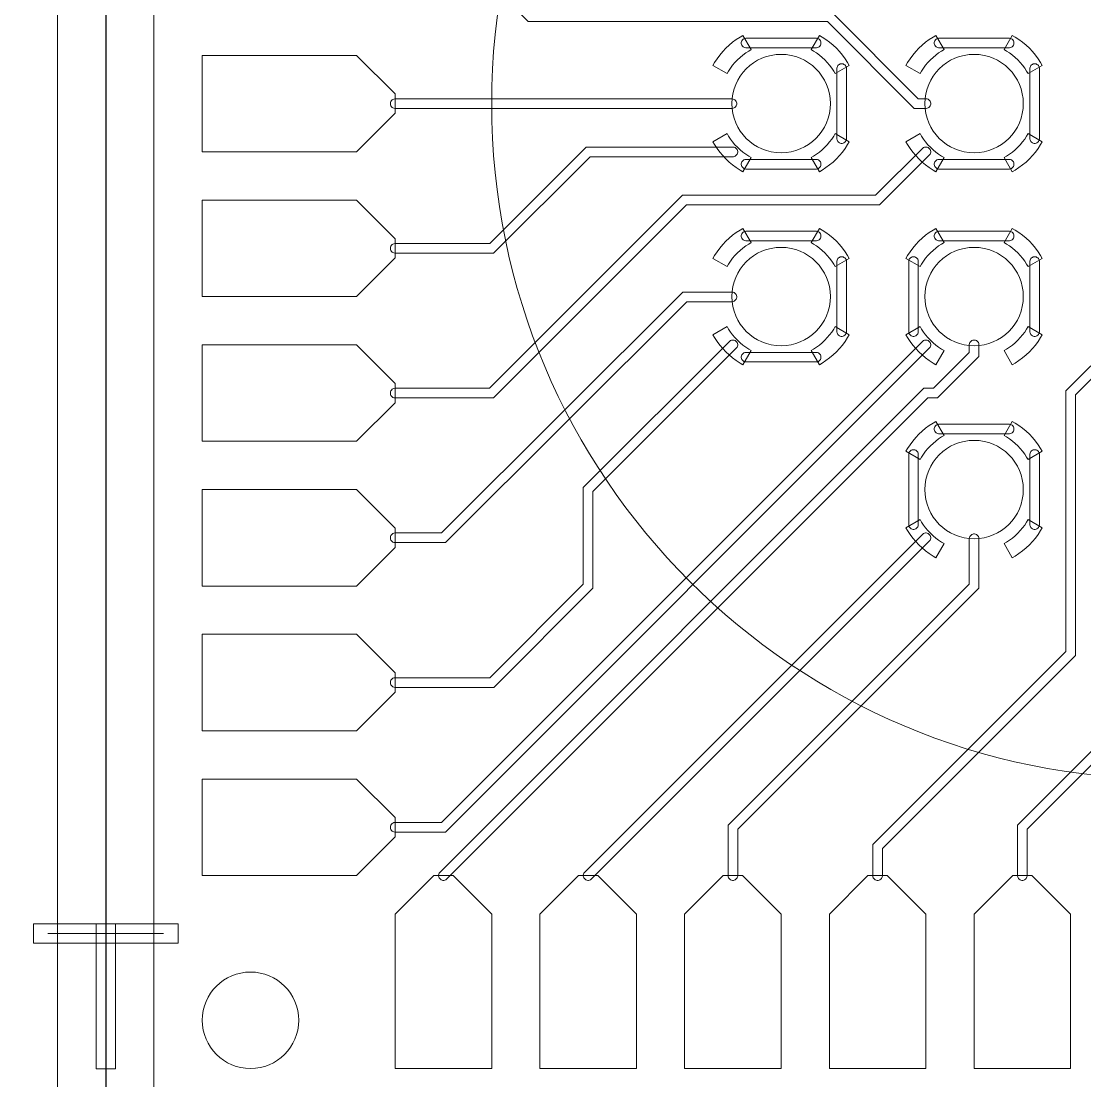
# Model space of a CAD drawing. Extents: x -17000 to 83000, y -71302 to 39000.
# Drawn here: x 21125 to 32147, y -32126 to -21147 of the extents above; entities that cross this region are included whole.
import ezdxf

# ---------------------------------------------------------------- set-up
doc = ezdxf.new("R2010")
doc.units = 0
doc.layers.get('0').update_dxf_attribs({"lineweight": 25, "true_color": 0xffffff})
for name, color, linetype, lineweight, true_color in [('Alighners', 3, 'Continuous', 5, 0x00ff00), ('Boundaries', 6, 'Continuous', 5, 0xff00ff), ('Central Electrodes', 5, 'Continuous', 5, 0x0000ff), ('Connectors', 4, 'Continuous', 5, 0x00ffff), ('Dicing', 1, 'Continuous', 25, 0xff0000), ('Reference Electrodes', 30, 'Continuous', 5, 0xff7f00)]:
    doc.layers.add(name, color=color, linetype=linetype, lineweight=lineweight, true_color=true_color)

# ---------------------------------------------------------------- blocks, each defined once
blk = doc.blocks.new('T_alignment')
at = {"layer": 'Alighners'}
for points in [[(-600, 700), (600, 700)], [(0, -600), (0, 600)]]:
    blk.add_lwpolyline(points, dxfattribs=at)

msp = doc.modelspace()

# ---------------------------------------------------------------- linework, layer by layer
at = {"layer": 'Alighners'}
msp.add_lwpolyline([(21899.865, -32001.916), (21899.865, -30701.916), (21249.865, -30701.916), (21249.865, -30501.916), (22749.865, -30501.916), (22749.865, -30701.916), (22099.865, -30701.916), (22099.865, -32001.916)], close=True, dxfattribs=at)
for points in [[(21249.865, -30501.916), (21249.865, -30701.916)], [(22749.865, -30501.916), (21249.865, -30501.916)], [(22099.865, -30501.916), (21899.865, -30501.916)], [(21899.865, -30501.916), (21899.865, -32001.916)], [(22099.865, -32001.916), (22099.865, -30501.916)], [(22749.865, -30701.916), (22749.865, -30501.916)], [(21249.865, -30701.916), (22749.865, -30701.916)], [(21899.865, -32001.916), (22099.865, -32001.916)]]:
    msp.add_lwpolyline(points, dxfattribs=at)
at = {"layer": 'Boundaries'}
for points in [[(21500, -32500), (21500, -11500)], [(22500, -11500), (22500, -32500)]]:
    msp.add_lwpolyline(points, dxfattribs=at)
for centre, radius in [((33000, -11000), 50000), ((33000, -11000), 47500), ((33000, -22000), 7000)]:
    msp.add_circle(centre, radius, dxfattribs=at)
at = {"layer": 'Central Electrodes'}
for points in [[(23000, -22500), (23000, -21500), (24600, -21500), (25000, -21900), (25000, -22100), (24600, -22500)], [(23000, -24000), (23000, -23000), (24600, -23000), (25000, -23400), (25000, -23600), (24600, -24000)], [(23000, -25500), (23000, -24500), (24600, -24500), (25000, -24900), (25000, -25100), (24600, -25500)], [(23000, -27000), (23000, -26000), (24600, -26000), (25000, -26400), (25000, -26600), (24600, -27000)], [(23000, -28500), (23000, -27500), (24600, -27500), (25000, -27900), (25000, -28100), (24600, -28500)], [(23000, -30000), (23000, -29000), (24600, -29000), (25000, -29400), (25000, -29600), (24600, -30000)], [(25000, -32000), (25000, -30400), (25400, -30000), (25600, -30000), (26000, -30400), (26000, -32000)], [(26500, -32000), (26500, -30400), (26900, -30000), (27100, -30000), (27500, -30400), (27500, -32000)], [(28000, -32000), (28000, -30400), (28400, -30000), (28600, -30000), (29000, -30400), (29000, -32000)], [(29500, -32000), (29500, -30400), (29900, -30000), (30100, -30000), (30500, -30400), (30500, -32000)], [(31000, -32000), (31000, -30400), (31400, -30000), (31600, -30000), (32000, -30400), (32000, -32000)]]:
    msp.add_lwpolyline(points, close=True, dxfattribs=at)
for centre, radius in [((29000, -22000), 510.252), ((31000, -22000), 510.252), ((29000, -24000), 510.252), ((31000, -24000), 510.252), ((31000, -26000), 510.252), ((23500, -31500), 500)]:
    msp.add_circle(centre, radius, dxfattribs=at)
at = {"layer": 'Connectors'}
for points in [[(29520.71, -21050), (30420.71, -21950), (30504.925, -21950), (30514.584, -21951.921), (30523.684, -21955.691), (30531.873, -21961.162), (30538.838, -21968.127), (30544.309, -21976.316), (30548.079, -21985.416), (30550, -21995.075), (30550, -22004.925), (30548.079, -22014.584), (30544.309, -22023.684), (30538.838, -22031.873), (30531.873, -22038.838), (30523.684, -22044.309), (30514.584, -22048.079), (30504.925, -22050), (30379.29, -22050), (29479.29, -21150), (26379.29, -21150), (25779.29, -20550)], [(32538.837, -24531.873), (32051.062, -25019.648), (32049.992, -27720.698), (30049.98, -29720.71), (30049.98, -30004.925), (30048.059, -30014.584), (30044.289, -30023.684), (30038.818, -30031.873), (30031.853, -30038.838), (30023.664, -30044.309), (30014.564, -30048.079), (30004.905, -30050), (29995.055, -30050), (29985.396, -30048.079), (29976.296, -30044.309), (29968.107, -30038.838), (29961.142, -30031.873), (29955.671, -30023.684), (29951.901, -30014.584), (29949.98, -30004.925), (29949.98, -29679.29), (31950.008, -27679.262), (31951.078, -24978.212), (32468.127, -24461.163)], [(32550, -28520.71), (31550, -29520.71), (31550, -30004.925), (31548.079, -30014.584), (31544.309, -30023.684), (31538.838, -30031.873), (31531.873, -30038.838), (31523.684, -30044.309), (31514.584, -30048.079), (31504.925, -30050), (31495.075, -30050), (31485.416, -30048.079), (31476.316, -30044.309), (31468.127, -30038.838), (31461.162, -30031.873), (31455.691, -30023.684), (31451.921, -30014.584), (31450, -30004.925), (31450, -29479.29), (32450, -28479.29)]]:
    msp.add_lwpolyline(points, dxfattribs=at)
for points in [[(28632.575, -21422.132), (28622.916, -21420.211), (28613.816, -21416.441), (28605.627, -21410.97), (28598.662, -21404.005), (28593.191, -21395.816), (28589.421, -21386.716), (28587.5, -21377.057), (28587.5, -21367.207), (28589.421, -21357.548), (28593.191, -21348.448), (28598.662, -21340.259), (28605.627, -21333.294), (28613.816, -21327.823), (28622.916, -21324.053), (28632.575, -21322.132), (29367.425, -21322.132), (29377.084, -21324.053), (29386.184, -21327.823), (29394.373, -21333.294), (29401.338, -21340.259), (29406.809, -21348.448), (29410.579, -21357.548), (29412.5, -21367.207), (29412.5, -21377.057), (29410.579, -21386.716), (29406.809, -21395.816), (29401.338, -21404.005), (29394.373, -21410.97), (29386.184, -21416.441), (29377.084, -21420.211), (29367.425, -21422.132)], [(30632.575, -21422.132), (30622.916, -21420.211), (30613.816, -21416.441), (30605.627, -21410.97), (30598.662, -21404.005), (30593.191, -21395.816), (30589.421, -21386.716), (30587.5, -21377.057), (30587.5, -21367.207), (30589.421, -21357.548), (30593.191, -21348.448), (30598.662, -21340.259), (30605.627, -21333.294), (30613.816, -21327.823), (30622.916, -21324.053), (30632.575, -21322.132), (31367.425, -21322.132), (31377.084, -21324.053), (31386.184, -21327.823), (31394.373, -21333.294), (31401.338, -21340.259), (31406.809, -21348.448), (31410.579, -21357.548), (31412.5, -21367.207), (31412.5, -21377.057), (31410.579, -21386.716), (31406.809, -21395.816), (31401.338, -21404.005), (31394.373, -21410.97), (31386.184, -21416.441), (31377.084, -21420.211), (31367.425, -21422.132)], [(29622.943, -22412.5), (29613.284, -22410.579), (29604.184, -22406.809), (29595.995, -22401.338), (29589.03, -22394.373), (29583.559, -22386.184), (29579.789, -22377.084), (29577.868, -22367.425), (29577.868, -21632.575), (29579.789, -21622.916), (29583.559, -21613.816), (29589.03, -21605.627), (29595.995, -21598.662), (29604.184, -21593.191), (29613.284, -21589.421), (29622.943, -21587.5), (29632.793, -21587.5), (29642.452, -21589.421), (29651.552, -21593.191), (29659.741, -21598.662), (29666.706, -21605.627), (29672.177, -21613.816), (29675.947, -21622.916), (29677.868, -21632.575), (29677.868, -22367.425), (29675.947, -22377.084), (29672.177, -22386.184), (29666.706, -22394.373), (29659.741, -22401.338), (29651.552, -22406.809), (29642.452, -22410.579), (29632.793, -22412.5)], [(31622.943, -22412.5), (31613.284, -22410.579), (31604.184, -22406.809), (31595.995, -22401.338), (31589.03, -22394.373), (31583.559, -22386.184), (31579.789, -22377.084), (31577.868, -22367.425), (31577.868, -21632.575), (31579.789, -21622.916), (31583.559, -21613.816), (31589.03, -21605.627), (31595.995, -21598.662), (31604.184, -21593.191), (31613.284, -21589.421), (31622.943, -21587.5), (31632.793, -21587.5), (31642.452, -21589.421), (31651.552, -21593.191), (31659.741, -21598.662), (31666.706, -21605.627), (31672.177, -21613.816), (31675.947, -21622.916), (31677.868, -21632.575), (31677.868, -22367.425), (31675.947, -22377.084), (31672.177, -22386.184), (31666.706, -22394.373), (31659.741, -22401.338), (31651.552, -22406.809), (31642.452, -22410.579), (31632.793, -22412.5)], [(24995.075, -22050.872), (24985.416, -22048.951), (24976.316, -22045.181), (24968.127, -22039.71), (24961.162, -22032.745), (24955.691, -22024.556), (24951.921, -22015.456), (24950, -22005.797), (24950, -21995.947), (24951.921, -21986.288), (24955.691, -21977.188), (24961.162, -21968.999), (24968.127, -21962.034), (24976.316, -21956.563), (24985.416, -21952.793), (24995.075, -21950.872), (28494.673, -21950.872), (28504.332, -21952.793), (28513.432, -21956.563), (28521.621, -21962.034), (28528.586, -21968.999), (28534.057, -21977.188), (28537.827, -21986.288), (28539.748, -21995.947), (28539.748, -22005.797), (28537.827, -22015.456), (28534.057, -22024.556), (28528.586, -22032.745), (28521.621, -22039.71), (28513.432, -22045.181), (28504.332, -22048.951), (28494.673, -22050.872)], [(24995.075, -25050), (24985.416, -25048.079), (24976.316, -25044.309), (24968.127, -25038.838), (24961.162, -25031.873), (24955.691, -25023.684), (24951.921, -25014.584), (24950, -25004.925), (24950, -24995.075), (24951.921, -24985.416), (24955.691, -24976.316), (24961.162, -24968.127), (24968.127, -24961.162), (24976.316, -24955.691), (24985.416, -24951.921), (24995.075, -24950), (25979.11, -24950), (27979.11, -22950), (29979.29, -22950), (30468.127, -22461.163), (30476.316, -22455.691), (30485.416, -22451.922), (30495.076, -22450), (30504.925, -22450), (30514.585, -22451.922), (30523.684, -22455.691), (30531.873, -22461.162), (30538.838, -22468.127), (30544.309, -22476.316), (30548.078, -22485.415), (30550, -22495.075), (30550, -22504.924), (30548.078, -22514.584), (30544.309, -22523.684), (30538.837, -22531.873), (30020.71, -23050), (28020.53, -23050), (26020.53, -25050)], [(24995.075, -23550), (24985.416, -23548.079), (24976.316, -23544.309), (24968.127, -23538.838), (24961.162, -23531.873), (24955.691, -23523.684), (24951.921, -23514.584), (24950, -23504.925), (24950, -23495.075), (24951.921, -23485.416), (24955.691, -23476.316), (24961.162, -23468.127), (24968.127, -23461.162), (24976.316, -23455.691), (24985.416, -23451.921), (24995.075, -23450), (25979.28, -23450), (26979.721, -22450), (28504.925, -22450), (28514.584, -22451.921), (28523.684, -22455.691), (28531.873, -22461.162), (28538.838, -22468.127), (28544.309, -22476.316), (28548.079, -22485.416), (28550, -22495.075), (28550, -22504.925), (28548.079, -22514.584), (28544.309, -22523.684), (28538.838, -22531.873), (28531.873, -22538.838), (28523.684, -22544.309), (28514.584, -22548.079), (28504.925, -22550), (27021.129, -22550), (26020.688, -23550)], [(28632.575, -22677.868), (28622.916, -22675.947), (28613.816, -22672.177), (28605.627, -22666.706), (28598.662, -22659.741), (28593.191, -22651.552), (28589.421, -22642.452), (28587.5, -22632.793), (28587.5, -22622.943), (28589.421, -22613.284), (28593.191, -22604.184), (28598.662, -22595.995), (28605.627, -22589.03), (28613.816, -22583.559), (28622.916, -22579.789), (28632.575, -22577.868), (29367.425, -22577.868), (29377.084, -22579.789), (29386.184, -22583.559), (29394.373, -22589.03), (29401.338, -22595.995), (29406.809, -22604.184), (29410.579, -22613.284), (29412.5, -22622.943), (29412.5, -22632.793), (29410.579, -22642.452), (29406.809, -22651.552), (29401.338, -22659.741), (29394.373, -22666.706), (29386.184, -22672.177), (29377.084, -22675.947), (29367.425, -22677.868)], [(30632.575, -22677.868), (30622.916, -22675.947), (30613.816, -22672.177), (30605.627, -22666.706), (30598.662, -22659.741), (30593.191, -22651.552), (30589.421, -22642.452), (30587.5, -22632.793), (30587.5, -22622.943), (30589.421, -22613.284), (30593.191, -22604.184), (30598.662, -22595.995), (30605.627, -22589.03), (30613.816, -22583.559), (30622.916, -22579.789), (30632.575, -22577.868), (31367.425, -22577.868), (31377.084, -22579.789), (31386.184, -22583.559), (31394.373, -22589.03), (31401.338, -22595.995), (31406.809, -22604.184), (31410.579, -22613.284), (31412.5, -22622.943), (31412.5, -22632.793), (31410.579, -22642.452), (31406.809, -22651.552), (31401.338, -22659.741), (31394.373, -22666.706), (31386.184, -22672.177), (31377.084, -22675.947), (31367.425, -22677.868)], [(28632.575, -23422.132), (28622.916, -23420.211), (28613.816, -23416.441), (28605.627, -23410.97), (28598.662, -23404.005), (28593.191, -23395.816), (28589.421, -23386.716), (28587.5, -23377.057), (28587.5, -23367.207), (28589.421, -23357.548), (28593.191, -23348.448), (28598.662, -23340.259), (28605.627, -23333.294), (28613.816, -23327.823), (28622.916, -23324.053), (28632.575, -23322.132), (29367.425, -23322.132), (29377.084, -23324.053), (29386.184, -23327.823), (29394.373, -23333.294), (29401.338, -23340.259), (29406.809, -23348.448), (29410.579, -23357.548), (29412.5, -23367.207), (29412.5, -23377.057), (29410.579, -23386.716), (29406.809, -23395.816), (29401.338, -23404.005), (29394.373, -23410.97), (29386.184, -23416.441), (29377.084, -23420.211), (29367.425, -23422.132)], [(30632.575, -23422.132), (30622.916, -23420.211), (30613.816, -23416.441), (30605.627, -23410.97), (30598.662, -23404.005), (30593.191, -23395.816), (30589.421, -23386.716), (30587.5, -23377.057), (30587.5, -23367.207), (30589.421, -23357.548), (30593.191, -23348.448), (30598.662, -23340.259), (30605.627, -23333.294), (30613.816, -23327.823), (30622.916, -23324.053), (30632.575, -23322.132), (31367.425, -23322.132), (31377.084, -23324.053), (31386.184, -23327.823), (31394.373, -23333.294), (31401.338, -23340.259), (31406.809, -23348.448), (31410.579, -23357.548), (31412.5, -23367.207), (31412.5, -23377.057), (31410.579, -23386.716), (31406.809, -23395.816), (31401.338, -23404.005), (31394.373, -23410.97), (31386.184, -23416.441), (31377.084, -23420.211), (31367.425, -23422.132)], [(29622.943, -24412.5), (29613.284, -24410.579), (29604.184, -24406.809), (29595.995, -24401.338), (29589.03, -24394.373), (29583.559, -24386.184), (29579.789, -24377.084), (29577.868, -24367.425), (29577.868, -23632.575), (29579.789, -23622.916), (29583.559, -23613.816), (29589.03, -23605.627), (29595.995, -23598.662), (29604.184, -23593.191), (29613.284, -23589.421), (29622.943, -23587.5), (29632.793, -23587.5), (29642.452, -23589.421), (29651.552, -23593.191), (29659.741, -23598.662), (29666.706, -23605.627), (29672.177, -23613.816), (29675.947, -23622.916), (29677.868, -23632.575), (29677.868, -24367.425), (29675.947, -24377.084), (29672.177, -24386.184), (29666.706, -24394.373), (29659.741, -24401.338), (29651.552, -24406.809), (29642.452, -24410.579), (29632.793, -24412.5)], [(30367.207, -24412.5), (30357.548, -24410.579), (30348.448, -24406.809), (30340.259, -24401.338), (30333.294, -24394.373), (30327.823, -24386.184), (30324.053, -24377.084), (30322.132, -24367.425), (30322.132, -23632.575), (30324.053, -23622.916), (30327.823, -23613.816), (30333.294, -23605.627), (30340.259, -23598.662), (30348.448, -23593.191), (30357.548, -23589.421), (30367.207, -23587.5), (30377.057, -23587.5), (30386.716, -23589.421), (30395.816, -23593.191), (30404.005, -23598.662), (30410.97, -23605.627), (30416.441, -23613.816), (30420.211, -23622.916), (30422.132, -23632.575), (30422.132, -24367.425), (30420.211, -24377.084), (30416.441, -24386.184), (30410.97, -24394.373), (30404.005, -24401.338), (30395.816, -24406.809), (30386.716, -24410.579), (30377.057, -24412.5)], [(31622.943, -24412.5), (31613.284, -24410.579), (31604.184, -24406.809), (31595.995, -24401.338), (31589.03, -24394.373), (31583.559, -24386.184), (31579.789, -24377.084), (31577.868, -24367.425), (31577.868, -23632.575), (31579.789, -23622.916), (31583.559, -23613.816), (31589.03, -23605.627), (31595.995, -23598.662), (31604.184, -23593.191), (31613.284, -23589.421), (31622.943, -23587.5), (31632.793, -23587.5), (31642.452, -23589.421), (31651.552, -23593.191), (31659.741, -23598.662), (31666.706, -23605.627), (31672.177, -23613.816), (31675.947, -23622.916), (31677.868, -23632.575), (31677.868, -24367.425), (31675.947, -24377.084), (31672.177, -24386.184), (31666.706, -24394.373), (31659.741, -24401.338), (31651.552, -24406.809), (31642.452, -24410.579), (31632.793, -24412.5)], [(24995.075, -26549.991), (24985.416, -26548.07), (24976.316, -26544.3), (24968.127, -26538.829), (24961.162, -26531.864), (24955.691, -26523.675), (24951.921, -26514.575), (24950, -26504.916), (24950, -26495.066), (24951.921, -26485.407), (24955.691, -26476.307), (24961.162, -26468.118), (24968.127, -26461.153), (24976.316, -26455.682), (24985.416, -26451.912), (24995.075, -26449.991), (25479.332, -26449.991), (27982.22, -23952.816), (28494.673, -23952.816), (28504.332, -23954.737), (28513.432, -23958.507), (28521.621, -23963.978), (28528.586, -23970.943), (28534.057, -23979.132), (28537.827, -23988.232), (28539.748, -23997.891), (28539.748, -24007.741), (28537.827, -24017.4), (28534.057, -24026.5), (28528.586, -24034.689), (28521.621, -24041.654), (28513.432, -24047.125), (28504.332, -24050.895), (28494.673, -24052.816), (28023.574, -24052.816), (25520.686, -26549.991)], [(24995.075, -29550), (24985.416, -29548.079), (24976.316, -29544.309), (24968.127, -29538.838), (24961.162, -29531.873), (24955.691, -29523.684), (24951.921, -29514.584), (24950, -29504.925), (24950, -29495.075), (24951.921, -29485.416), (24955.691, -29476.316), (24961.162, -29468.127), (24968.127, -29461.162), (24976.316, -29455.691), (24985.416, -29451.921), (24995.075, -29450), (25479.29, -29450), (30468.127, -24461.163), (30476.316, -24455.691), (30485.416, -24451.922), (30495.076, -24450), (30504.925, -24450), (30514.585, -24451.922), (30523.684, -24455.691), (30531.873, -24461.162), (30538.838, -24468.127), (30544.309, -24476.316), (30548.078, -24485.415), (30550, -24495.075), (30550, -24504.924), (30548.078, -24514.584), (30544.309, -24523.684), (30538.837, -24531.873), (25520.71, -29550)], [(24995.075, -28049.775), (24985.416, -28047.854), (24976.316, -28044.084), (24968.127, -28038.613), (24961.162, -28031.648), (24955.691, -28023.459), (24951.921, -28014.359), (24950, -28004.7), (24950, -27994.85), (24951.921, -27985.191), (24955.691, -27976.091), (24961.162, -27967.902), (24968.127, -27960.937), (24976.316, -27955.466), (24985.416, -27951.696), (24995.075, -27949.775), (25979.515, -27949.775), (26950, -26979.29), (26950, -25979.29), (28468.127, -24461.163), (28476.316, -24455.691), (28485.416, -24451.922), (28495.076, -24450), (28504.925, -24450), (28514.585, -24451.922), (28523.684, -24455.691), (28531.873, -24461.162), (28538.838, -24468.127), (28544.309, -24476.316), (28548.078, -24485.415), (28550, -24495.075), (28550, -24504.924), (28548.078, -24514.584), (28544.309, -24523.684), (28538.837, -24531.873), (27050, -26020.71), (27050, -27020.71), (26020.935, -28049.775)], [(25495.075, -30050), (25485.415, -30048.078), (25476.316, -30044.309), (25468.127, -30038.838), (25461.162, -30031.873), (25455.691, -30023.684), (25451.922, -30014.585), (25450, -30004.925), (25450, -29995.076), (25451.922, -29985.416), (25455.691, -29976.316), (25461.163, -29968.127), (30479.29, -24950), (30579.29, -24950), (30950, -24579.29), (30950, -24495.075), (30951.921, -24485.416), (30955.691, -24476.316), (30961.162, -24468.127), (30968.127, -24461.162), (30976.316, -24455.691), (30985.416, -24451.921), (30995.075, -24450), (31004.925, -24450), (31014.584, -24451.921), (31023.684, -24455.691), (31031.873, -24461.162), (31038.838, -24468.127), (31044.309, -24476.316), (31048.079, -24485.416), (31050, -24495.075), (31050, -24620.71), (30620.71, -25050), (30520.71, -25050), (25531.873, -30038.837), (25523.684, -30044.309), (25514.584, -30048.078), (25504.924, -30050)], [(28632.575, -24677.868), (28622.916, -24675.947), (28613.816, -24672.177), (28605.627, -24666.706), (28598.662, -24659.741), (28593.191, -24651.552), (28589.421, -24642.452), (28587.5, -24632.793), (28587.5, -24622.943), (28589.421, -24613.284), (28593.191, -24604.184), (28598.662, -24595.995), (28605.627, -24589.03), (28613.816, -24583.559), (28622.916, -24579.789), (28632.575, -24577.868), (29367.425, -24577.868), (29377.084, -24579.789), (29386.184, -24583.559), (29394.373, -24589.03), (29401.338, -24595.995), (29406.809, -24604.184), (29410.579, -24613.284), (29412.5, -24622.943), (29412.5, -24632.793), (29410.579, -24642.452), (29406.809, -24651.552), (29401.338, -24659.741), (29394.373, -24666.706), (29386.184, -24672.177), (29377.084, -24675.947), (29367.425, -24677.868)], [(30632.575, -25422.132), (30622.916, -25420.211), (30613.816, -25416.441), (30605.627, -25410.97), (30598.662, -25404.005), (30593.191, -25395.816), (30589.421, -25386.716), (30587.5, -25377.057), (30587.5, -25367.207), (30589.421, -25357.548), (30593.191, -25348.448), (30598.662, -25340.259), (30605.627, -25333.294), (30613.816, -25327.823), (30622.916, -25324.053), (30632.575, -25322.132), (31367.425, -25322.132), (31377.084, -25324.053), (31386.184, -25327.823), (31394.373, -25333.294), (31401.338, -25340.259), (31406.809, -25348.448), (31410.579, -25357.548), (31412.5, -25367.207), (31412.5, -25377.057), (31410.579, -25386.716), (31406.809, -25395.816), (31401.338, -25404.005), (31394.373, -25410.97), (31386.184, -25416.441), (31377.084, -25420.211), (31367.425, -25422.132)], [(30367.207, -26412.5), (30357.548, -26410.579), (30348.448, -26406.809), (30340.259, -26401.338), (30333.294, -26394.373), (30327.823, -26386.184), (30324.053, -26377.084), (30322.132, -26367.425), (30322.132, -25632.575), (30324.053, -25622.916), (30327.823, -25613.816), (30333.294, -25605.627), (30340.259, -25598.662), (30348.448, -25593.191), (30357.548, -25589.421), (30367.207, -25587.5), (30377.057, -25587.5), (30386.716, -25589.421), (30395.816, -25593.191), (30404.005, -25598.662), (30410.97, -25605.627), (30416.441, -25613.816), (30420.211, -25622.916), (30422.132, -25632.575), (30422.132, -26367.425), (30420.211, -26377.084), (30416.441, -26386.184), (30410.97, -26394.373), (30404.005, -26401.338), (30395.816, -26406.809), (30386.716, -26410.579), (30377.057, -26412.5)], [(31622.943, -26412.5), (31613.284, -26410.579), (31604.184, -26406.809), (31595.995, -26401.338), (31589.03, -26394.373), (31583.559, -26386.184), (31579.789, -26377.084), (31577.868, -26367.425), (31577.868, -25632.575), (31579.789, -25622.916), (31583.559, -25613.816), (31589.03, -25605.627), (31595.995, -25598.662), (31604.184, -25593.191), (31613.284, -25589.421), (31622.943, -25587.5), (31632.793, -25587.5), (31642.452, -25589.421), (31651.552, -25593.191), (31659.741, -25598.662), (31666.706, -25605.627), (31672.177, -25613.816), (31675.947, -25622.916), (31677.868, -25632.575), (31677.868, -26367.425), (31675.947, -26377.084), (31672.177, -26386.184), (31666.706, -26394.373), (31659.741, -26401.338), (31651.552, -26406.809), (31642.452, -26410.579), (31632.793, -26412.5)], [(26995.075, -30050), (26985.415, -30048.078), (26976.316, -30044.309), (26968.127, -30038.838), (26961.162, -30031.873), (26955.691, -30023.684), (26951.922, -30014.585), (26950, -30004.925), (26950, -29995.076), (26951.922, -29985.416), (26955.691, -29976.316), (26961.163, -29968.127), (30468.127, -26461.163), (30476.316, -26455.691), (30485.416, -26451.922), (30495.076, -26450), (30504.925, -26450), (30514.585, -26451.922), (30523.684, -26455.691), (30531.873, -26461.162), (30538.838, -26468.127), (30544.309, -26476.316), (30548.078, -26485.415), (30550, -26495.075), (30550, -26504.924), (30548.078, -26514.584), (30544.309, -26523.684), (30538.837, -26531.873), (27031.873, -30038.837), (27023.684, -30044.309), (27014.584, -30048.078), (27004.924, -30050)], [(28495.075, -30050), (28485.416, -30048.079), (28476.316, -30044.309), (28468.127, -30038.838), (28461.162, -30031.873), (28455.691, -30023.684), (28451.921, -30014.584), (28450, -30004.925), (28450, -29479.353), (30950.063, -26979.29), (30950.063, -26505.327), (30951.984, -26495.668), (30955.754, -26486.568), (30961.225, -26478.379), (30968.19, -26471.414), (30976.379, -26465.943), (30985.479, -26462.173), (30995.138, -26460.252), (31004.988, -26460.252), (31014.647, -26462.173), (31023.747, -26465.943), (31031.936, -26471.414), (31038.901, -26478.379), (31044.372, -26486.568), (31048.142, -26495.668), (31050.063, -26505.327), (31050.063, -27020.71), (28550, -29520.773), (28550, -30004.925), (28548.079, -30014.584), (28544.309, -30023.684), (28538.838, -30031.873), (28531.873, -30038.838), (28523.684, -30044.309), (28514.584, -30048.079), (28504.925, -30050)]]:
    msp.add_lwpolyline(points, close=True, dxfattribs=at)
at = {"layer": 'Dicing'}
msp.add_line((22000, 39000), (22000, -61000), dxfattribs=at)
at = {"layer": 'Reference Electrodes'}
for points in [[(28440.743, -21688.66), (28293.52, -21603.66), (28310.303, -21574.589), (28336.206, -21535.206), (28364.354, -21497.398), (28394.654, -21461.287), (28427.001, -21427.001), (28461.287, -21394.654), (28497.398, -21364.354), (28535.206, -21336.207), (28574.589, -21310.303), (28603.66, -21293.52), (28688.66, -21440.743), (28663.873, -21455.055), (28632.757, -21475.521), (28602.879, -21497.763), (28574.351, -21521.701), (28547.26, -21547.26), (28521.701, -21574.351), (28497.763, -21602.879), (28475.52, -21632.757), (28455.055, -21663.873)], [(29559.257, -21688.66), (29544.945, -21663.873), (29524.479, -21632.757), (29502.237, -21602.879), (29478.299, -21574.351), (29452.74, -21547.26), (29425.649, -21521.701), (29397.121, -21497.763), (29367.243, -21475.521), (29336.127, -21455.055), (29311.34, -21440.743), (29396.34, -21293.52), (29425.411, -21310.303), (29464.794, -21336.207), (29502.602, -21364.354), (29538.713, -21394.654), (29572.999, -21427.001), (29605.346, -21461.287), (29635.646, -21497.398), (29663.793, -21535.206), (29689.697, -21574.589), (29706.48, -21603.66)], [(30440.743, -21688.66), (30293.52, -21603.66), (30310.303, -21574.589), (30336.206, -21535.206), (30364.354, -21497.398), (30394.654, -21461.287), (30427.001, -21427.001), (30461.287, -21394.654), (30497.398, -21364.354), (30535.206, -21336.207), (30574.589, -21310.303), (30603.66, -21293.52), (30688.66, -21440.743), (30663.873, -21455.055), (30632.757, -21475.521), (30602.879, -21497.763), (30574.351, -21521.701), (30547.26, -21547.26), (30521.701, -21574.351), (30497.763, -21602.879), (30475.52, -21632.757), (30455.055, -21663.873)], [(31559.257, -21688.66), (31544.945, -21663.873), (31524.479, -21632.757), (31502.237, -21602.879), (31478.299, -21574.351), (31452.74, -21547.26), (31425.649, -21521.701), (31397.121, -21497.763), (31367.243, -21475.521), (31336.127, -21455.055), (31311.34, -21440.743), (31396.34, -21293.52), (31425.411, -21310.303), (31464.794, -21336.207), (31502.602, -21364.354), (31538.713, -21394.654), (31572.999, -21427.001), (31605.346, -21461.287), (31635.646, -21497.398), (31663.793, -21535.206), (31689.697, -21574.589), (31706.48, -21603.66)], [(28603.66, -22706.48), (28574.589, -22689.697), (28535.206, -22663.793), (28497.398, -22635.646), (28461.287, -22605.346), (28427.001, -22572.999), (28394.654, -22538.713), (28364.354, -22502.602), (28336.206, -22464.794), (28310.303, -22425.411), (28293.52, -22396.34), (28440.743, -22311.34), (28455.055, -22336.127), (28475.52, -22367.243), (28497.763, -22397.121), (28521.701, -22425.649), (28547.26, -22452.74), (28574.351, -22478.299), (28602.879, -22502.237), (28632.757, -22524.479), (28663.873, -22544.945), (28688.66, -22559.257)], [(29396.339, -22706.48), (29311.34, -22559.257), (29336.127, -22544.945), (29367.243, -22524.479), (29397.121, -22502.237), (29425.649, -22478.299), (29452.74, -22452.74), (29478.299, -22425.649), (29502.237, -22397.121), (29524.479, -22367.243), (29544.945, -22336.127), (29559.257, -22311.34), (29706.48, -22396.34), (29689.697, -22425.411), (29663.793, -22464.794), (29635.646, -22502.602), (29605.346, -22538.713), (29572.999, -22572.999), (29538.713, -22605.346), (29502.602, -22635.646), (29464.794, -22663.793), (29425.411, -22689.697)], [(30603.66, -22706.48), (30574.589, -22689.697), (30535.206, -22663.793), (30497.398, -22635.646), (30461.287, -22605.346), (30427.001, -22572.999), (30394.654, -22538.713), (30364.354, -22502.602), (30336.206, -22464.794), (30310.303, -22425.411), (30293.52, -22396.34), (30440.743, -22311.34), (30455.055, -22336.127), (30475.52, -22367.243), (30497.763, -22397.121), (30521.701, -22425.649), (30547.26, -22452.74), (30574.351, -22478.299), (30602.879, -22502.237), (30632.757, -22524.479), (30663.873, -22544.945), (30688.66, -22559.257)], [(31396.339, -22706.48), (31311.34, -22559.257), (31336.127, -22544.945), (31367.243, -22524.479), (31397.121, -22502.237), (31425.649, -22478.299), (31452.74, -22452.74), (31478.299, -22425.649), (31502.237, -22397.121), (31524.479, -22367.243), (31544.945, -22336.127), (31559.257, -22311.34), (31706.48, -22396.34), (31689.697, -22425.411), (31663.793, -22464.794), (31635.646, -22502.602), (31605.346, -22538.713), (31572.999, -22572.999), (31538.713, -22605.346), (31502.602, -22635.646), (31464.794, -22663.793), (31425.411, -22689.697)], [(28440.743, -23688.66), (28293.52, -23603.66), (28310.303, -23574.589), (28336.206, -23535.206), (28364.354, -23497.398), (28394.654, -23461.287), (28427.001, -23427.001), (28461.287, -23394.654), (28497.398, -23364.354), (28535.206, -23336.207), (28574.589, -23310.303), (28603.66, -23293.52), (28688.66, -23440.743), (28663.873, -23455.055), (28632.757, -23475.521), (28602.879, -23497.763), (28574.351, -23521.701), (28547.26, -23547.26), (28521.701, -23574.351), (28497.763, -23602.879), (28475.52, -23632.757), (28455.055, -23663.873)], [(29559.257, -23688.66), (29544.945, -23663.873), (29524.479, -23632.757), (29502.237, -23602.879), (29478.299, -23574.351), (29452.74, -23547.26), (29425.649, -23521.701), (29397.121, -23497.763), (29367.243, -23475.521), (29336.127, -23455.055), (29311.34, -23440.743), (29396.34, -23293.52), (29425.411, -23310.303), (29464.794, -23336.207), (29502.602, -23364.354), (29538.713, -23394.654), (29572.999, -23427.001), (29605.346, -23461.287), (29635.646, -23497.398), (29663.793, -23535.206), (29689.697, -23574.589), (29706.48, -23603.66)], [(30440.743, -23688.66), (30293.52, -23603.66), (30310.303, -23574.589), (30336.206, -23535.206), (30364.354, -23497.398), (30394.654, -23461.287), (30427.001, -23427.001), (30461.287, -23394.654), (30497.398, -23364.354), (30535.206, -23336.207), (30574.589, -23310.303), (30603.66, -23293.52), (30688.66, -23440.743), (30663.873, -23455.055), (30632.757, -23475.521), (30602.879, -23497.763), (30574.351, -23521.701), (30547.26, -23547.26), (30521.701, -23574.351), (30497.763, -23602.879), (30475.52, -23632.757), (30455.055, -23663.873)], [(31559.257, -23688.66), (31544.945, -23663.873), (31524.479, -23632.757), (31502.237, -23602.879), (31478.299, -23574.351), (31452.74, -23547.26), (31425.649, -23521.701), (31397.121, -23497.763), (31367.243, -23475.521), (31336.127, -23455.055), (31311.34, -23440.743), (31396.34, -23293.52), (31425.411, -23310.303), (31464.794, -23336.207), (31502.602, -23364.354), (31538.713, -23394.654), (31572.999, -23427.001), (31605.346, -23461.287), (31635.646, -23497.398), (31663.793, -23535.206), (31689.697, -23574.589), (31706.48, -23603.66)], [(28603.66, -24706.48), (28574.589, -24689.697), (28535.206, -24663.793), (28497.398, -24635.646), (28461.287, -24605.346), (28427.001, -24572.999), (28394.654, -24538.713), (28364.354, -24502.602), (28336.206, -24464.794), (28310.303, -24425.411), (28293.52, -24396.34), (28440.743, -24311.34), (28455.055, -24336.127), (28475.52, -24367.243), (28497.763, -24397.121), (28521.701, -24425.649), (28547.26, -24452.74), (28574.351, -24478.299), (28602.879, -24502.237), (28632.757, -24524.479), (28663.873, -24544.945), (28688.66, -24559.257)], [(29396.339, -24706.48), (29311.34, -24559.257), (29336.127, -24544.945), (29367.243, -24524.479), (29397.121, -24502.237), (29425.649, -24478.299), (29452.74, -24452.74), (29478.299, -24425.649), (29502.237, -24397.121), (29524.479, -24367.243), (29544.945, -24336.127), (29559.257, -24311.34), (29706.48, -24396.34), (29689.697, -24425.411), (29663.793, -24464.794), (29635.646, -24502.602), (29605.346, -24538.713), (29572.999, -24572.999), (29538.713, -24605.346), (29502.602, -24635.646), (29464.794, -24663.793), (29425.411, -24689.697)], [(30603.66, -24706.48), (30574.589, -24689.697), (30535.206, -24663.793), (30497.398, -24635.646), (30461.287, -24605.346), (30427.001, -24572.999), (30394.654, -24538.713), (30364.354, -24502.602), (30336.206, -24464.794), (30310.303, -24425.411), (30293.52, -24396.34), (30440.743, -24311.34), (30455.055, -24336.127), (30475.52, -24367.243), (30497.763, -24397.121), (30521.701, -24425.649), (30547.26, -24452.74), (30574.351, -24478.299), (30602.879, -24502.237), (30632.757, -24524.479), (30663.873, -24544.945), (30688.66, -24559.257)], [(31396.339, -24706.48), (31311.34, -24559.257), (31336.127, -24544.945), (31367.243, -24524.479), (31397.121, -24502.237), (31425.649, -24478.299), (31452.74, -24452.74), (31478.299, -24425.649), (31502.237, -24397.121), (31524.479, -24367.243), (31544.945, -24336.127), (31559.257, -24311.34), (31706.48, -24396.34), (31689.697, -24425.411), (31663.793, -24464.794), (31635.646, -24502.602), (31605.346, -24538.713), (31572.999, -24572.999), (31538.713, -24605.346), (31502.602, -24635.646), (31464.794, -24663.793), (31425.411, -24689.697)], [(30440.743, -25688.66), (30293.52, -25603.66), (30310.303, -25574.589), (30336.206, -25535.206), (30364.354, -25497.398), (30394.654, -25461.287), (30427.001, -25427.001), (30461.287, -25394.654), (30497.398, -25364.354), (30535.206, -25336.207), (30574.589, -25310.303), (30603.66, -25293.52), (30688.66, -25440.743), (30663.873, -25455.055), (30632.757, -25475.521), (30602.879, -25497.763), (30574.351, -25521.701), (30547.26, -25547.26), (30521.701, -25574.351), (30497.763, -25602.879), (30475.52, -25632.757), (30455.055, -25663.873)], [(31559.257, -25688.66), (31544.945, -25663.873), (31524.479, -25632.757), (31502.237, -25602.879), (31478.299, -25574.351), (31452.74, -25547.26), (31425.649, -25521.701), (31397.121, -25497.763), (31367.243, -25475.521), (31336.127, -25455.055), (31311.34, -25440.743), (31396.34, -25293.52), (31425.411, -25310.303), (31464.794, -25336.207), (31502.602, -25364.354), (31538.713, -25394.654), (31572.999, -25427.001), (31605.346, -25461.287), (31635.646, -25497.398), (31663.793, -25535.206), (31689.697, -25574.589), (31706.48, -25603.66)], [(30603.66, -26706.48), (30574.589, -26689.697), (30535.206, -26663.793), (30497.398, -26635.646), (30461.287, -26605.346), (30427.001, -26572.999), (30394.654, -26538.713), (30364.354, -26502.602), (30336.206, -26464.794), (30310.303, -26425.411), (30293.52, -26396.34), (30440.743, -26311.34), (30455.055, -26336.127), (30475.52, -26367.243), (30497.763, -26397.121), (30521.701, -26425.649), (30547.26, -26452.74), (30574.351, -26478.299), (30602.879, -26502.237), (30632.757, -26524.479), (30663.873, -26544.945), (30688.66, -26559.257)], [(31396.339, -26706.48), (31311.34, -26559.257), (31336.127, -26544.945), (31367.243, -26524.479), (31397.121, -26502.237), (31425.649, -26478.299), (31452.74, -26452.74), (31478.299, -26425.649), (31502.237, -26397.121), (31524.479, -26367.243), (31544.945, -26336.127), (31559.257, -26311.34), (31706.48, -26396.34), (31689.697, -26425.411), (31663.793, -26464.794), (31635.646, -26502.602), (31605.346, -26538.713), (31572.999, -26572.999), (31538.713, -26605.346), (31502.602, -26635.646), (31464.794, -26663.793), (31425.411, -26689.697)]]:
    msp.add_lwpolyline(points, close=True, dxfattribs=at)

# ---------------------------------------------------------------- block references
msp.add_blockref('T_alignment', (21999.865, -31301.916))

doc.saveas('drawing.dxf')
